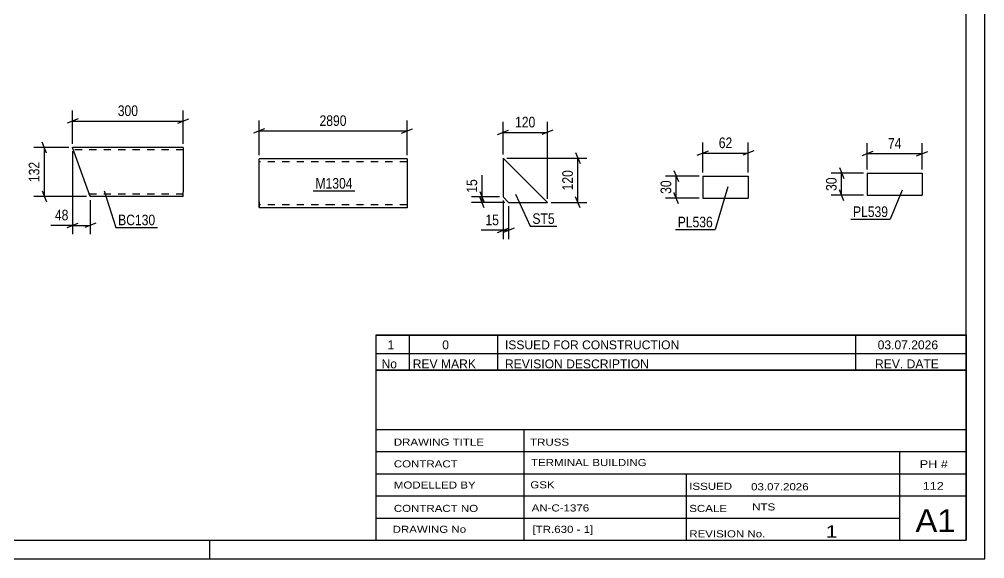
# Model space of a CAD drawing. Header units: millimetres. Extents: x 0 to 420, y 0 to 297.
# Drawn here: x 158.4 to 420, y 0 to 146 of the extents above; entities that cross this region are included whole.
import ezdxf

# ---------------------------------------------------------------- set-up
doc = ezdxf.new("R2010")
doc.units = ezdxf.units.MM
doc.linetypes.add('DXK_LINE_DOT2', pattern=[3.9198, 1.9599, -1.9599])
doc.styles.add('Arial Narrow', font='ARIALN.TTF', dxfattribs={"height": 0.2})

# ---------------------------------------------------------------- blocks, each defined once
blk = doc.blocks.new('Unknown-761544189-1163')
at = {"color": 5, "linetype": 'Continuous'}
for p, q in [((420, 0), (420, 297)), ((415, 5), (415, 292)), ((5, 5), (415, 5)), ((210, 0), (210, 5)), ((0, 0), (420, 0))]:
    blk.add_line(p, q, dxfattribs=at)
blk = doc.blocks.new('Unknown-761544189-11255')
at = {"color": 7, "linetype": 'Continuous'}
for p, q in [((255, 51.05), (255, 5)), ((255, 51.05), (415, 51.05)), ((415, 51), (415, 5)), ((255, 35), (415, 35)), ((295.14, 35), (295.14, 5)), ((255, 29), (415, 29)), ((397, 5.05), (397, 29.05)), ((255, 23), (415, 23)), ((339.14, 23), (339.14, 5)), ((255, 17), (415, 17)), ((255, 11), (397, 11)), ((255, 5), (415, 5))]:
    blk.add_line(p, q, dxfattribs=at)
at = {"color": 7, "style": 'Arial Narrow'}
for s, height, width, p in [('DRAWING TITLE', 1.9089, 1.425378, (259.88, 30.61)), ('TRUSS', 1.909, 1.425378, (296.81, 30.59)), ('CONTRACT', 1.909, 1.425378, (259.88, 24.71)), ('TERMINAL BUILDING', 1.9089, 1.425378, (297.06, 25.07)), ('GSK', 1.909, 1.425378, (296.88, 19.04)), ('MODELLED BY', 1.9089, 1.425378, (259.88, 18.98)), ('ISSUED', 1.909, 1.425378, (339.94, 18.64)), ('03.07.2026', 1.909, 1.425378, (356.69, 18.52)), ('CONTRACT NO', 1.9089, 1.425378, (259.88, 12.66)), ('AN-C-1376', 1.909, 1.425378, (297.23, 12.78)), ('SCALE', 1.909, 1.425378, (339.94, 12.65)), ('A1', 6.204, 1.25, (401.24, 7.2)), ('DRAWING No', 1.909, 1.425378, (259.56, 7)), ('[TR.630 - 1]', 1.9089, 1.425378, (297.46, 6.99)), ('1', 3.34, 1.5, (376.91, 5.68)), ('REVISION No.', 1.9089, 1.425378, (339.94, 5.77))]:
    blk.add_text(s, height=height, dxfattribs=dict(at, width=width)).set_placement(p)
at = {"color": 7, "linetype": 'Continuous', "style": 'Arial Narrow'}
for s, height, width, p in [('PH #', 2.1, 1.42538, (402.4, 24.55)), ('112', 2.1, 1.42538, (403.19, 18.65)), ('NTS', 1.909, 1.425378, (357, 13.05))]:
    blk.add_text(s, height=height, dxfattribs=dict(at, width=width)).set_placement(p)
blk = doc.blocks.new('Unknown-761544189-11256')
at = {"color": 7, "linetype": 'Continuous'}
for p, q in [((255, 60.55), (415, 60.55)), ((415, 60.55), (255, 60.55)), ((255, 60.55), (255, 55.55)), ((264, 60.55), (264, 55.55)), ((288, 60.55), (288, 55.55)), ((385, 60.55), (385, 55.55)), ((415, 60.55), (415, 55.55)), ((255, 55.55), (415, 55.55)), ((255, 55.55), (255, 51.05)), ((255, 55.55), (415, 55.55)), ((264, 55.55), (264, 51.05)), ((288, 55.55), (288, 51.05)), ((385, 55.55), (385, 51.05)), ((415, 55.55), (415, 51.05)), ((415, 51.05), (255, 51.05))]:
    blk.add_line(p, q, dxfattribs=at)
at = {"color": 7, "linetype": 'Continuous', "style": 'Arial Narrow'}
for s, height, width, p in [('1', 2.39, 1.196471, (258.16, 56.7)), ('0', 2.39, 1.196471, (273, 56.7)), ('ISSUED FOR CONSTRUCTION', 2.3861, 1.196471, (290, 56.7)), ('03.07.2026', 2.386, 1.196471, (391, 56.7)), ('No', 2.386, 1.2, (256.54, 51.55)), ('REV MARK', 2.386, 1.2, (265, 51.55)), ('REVISION DESCRIPTION', 2.3861, 1.2, (290, 51.55)), ('REV. DATE', 2.386, 1.2, (390.28, 51.55))]:
    blk.add_text(s, height=height, dxfattribs=dict(at, width=width)).set_placement(p)
blk = doc.blocks.new('Part-761544189-10982 - 10977')
at = {"color": 2, "linetype": 'Continuous'}
for p, q in [((202.82, 111.3), (172.82, 111.3)), ((177.63, 98.1), (172.82, 111.3)), ((202.82, 111.3), (202.82, 111.21)), ((202.82, 111.21), (202.82, 110.1)), ((202.82, 110.1), (202.82, 99.3)), ((202.82, 98.1), (177.63, 98.1)), ((202.82, 98.1), (202.82, 99.3))]:
    blk.add_line(p, q, dxfattribs=at)
at = {"color": 7, "linetype": 'DXK_LINE_DOT2'}
for p, q in [((202.82, 110.7), (173.04, 110.7)), ((202.82, 110.95), (202.82, 110.1)), ((202.82, 98.7), (177.41, 98.7)), ((177.5, 98.45), (177.63, 98.1)), ((202.82, 98.19), (202.82, 98.45)), ((202.82, 98.1), (202.82, 98.19))]:
    blk.add_line(p, q, dxfattribs=at)
blk = doc.blocks.new('Part-761544189-8666 - 8665')
at = {"color": 2, "linetype": 'Continuous'}
for p, q in [((243.35, 108.23), (223.35, 108.23)), ((223.35, 96.63), (223.35, 108.23)), ((263.45, 108.23), (243.45, 108.23)), ((263.45, 108.23), (263.45, 95.03)), ((223.35, 96.63), (223.35, 95.03)), ((243.35, 95.03), (223.35, 95.03)), ((263.45, 95.03), (243.45, 95.03))]:
    blk.add_line(p, q, dxfattribs=at)
at = {"color": 7, "linetype": 'DXK_LINE_DOT2'}
for p, q in [((243.35, 107.43), (223.35, 107.43)), ((263.45, 107.43), (243.45, 107.43)), ((223.35, 95.15), (223.35, 96.63)), ((223.35, 95.83), (223.35, 95.89)), ((243.35, 95.83), (223.35, 95.83)), ((263.45, 95.83), (243.45, 95.83)), ((263.45, 95.83), (263.45, 95.89))]:
    blk.add_line(p, q, dxfattribs=at)
blk = doc.blocks.new('Part-761544189-8771 - 8770')
at = {"color": 2, "linetype": 'Continuous'}
for p, q in [((289.48, 108.45), (289.48, 97.95)), ((289.48, 108.45), (301.48, 96.45)), ((289.48, 97.95), (290.98, 96.45)), ((290.98, 96.45), (301.48, 96.45))]:
    blk.add_line(p, q, dxfattribs=at)
blk = doc.blocks.new('Part-761544189-8809 - 8808')
at = {"color": 2, "linetype": 'Continuous'}
for p, q in [((343.62, 103.6), (343.62, 97.6)), ((343.62, 103.6), (355.93, 103.6)), ((355.93, 103.6), (355.93, 97.6)), ((343.62, 97.6), (355.93, 97.6))]:
    blk.add_line(p, q, dxfattribs=at)
blk = doc.blocks.new('Part-761544189-8817 - 8816')
at = {"color": 2, "linetype": 'Continuous'}
for p, q in [((388.17, 104.39), (388.17, 98.39)), ((388.17, 104.39), (403.05, 104.39)), ((403.05, 104.39), (403.05, 98.39)), ((388.17, 98.39), (403.05, 98.39))]:
    blk.add_line(p, q, dxfattribs=at)
blk = doc.blocks.new('StraightDimension-761544189-11177 - 10977')
at = {"color": 7, "linetype": 'Continuous'}
for p, q in [((165.77, 109.8), (164.57, 112.8)), ((171.82, 111.3), (162.32, 111.3)), ((165.17, 98.1), (165.17, 111.3)), ((164.57, 99.6), (165.77, 96.6)), ((176.63, 98.1), (162.32, 98.1))]:
    blk.add_line(p, q, dxfattribs=at)
at = {"color": 0}
blk.add_wipeout([(164.42, 108.05), (160.22, 108.05), (160.22, 101.36), (164.42, 101.36)], dxfattribs=at)
at = {"color": 3, "style": 'Arial Narrow'}
blk.add_text('132', height=2.863, rotation=90.0002, dxfattribs=at).set_placement((163.82, 101.96))
blk = doc.blocks.new('StraightDimension-761544189-11148 - 10977')
at = {"color": 7, "linetype": 'Continuous'}
for p, q in [((172.82, 112.3), (172.82, 121.35)), ((202.82, 112.3), (202.82, 121.35)), ((174.32, 119.1), (171.32, 117.9)), ((172.82, 118.5), (202.82, 118.5)), ((201.32, 117.9), (204.32, 119.1))]:
    blk.add_line(p, q, dxfattribs=at)
at = {"color": 0}
blk.add_wipeout([(191.17, 119.25), (191.17, 123.45), (184.48, 123.45), (184.48, 119.25)], dxfattribs=at)
at = {"color": 3, "style": 'Arial Narrow'}
blk.add_text('300', height=2.863, dxfattribs=at).set_placement((185.08, 119.85))
blk = doc.blocks.new('StraightDimension-761544189-11159 - 10977')
at = {"color": 7, "linetype": 'Continuous'}
for p, q in [((172.82, 110.3), (172.82, 87.85)), ((177.63, 97.1), (177.63, 87.85)), ((171.32, 89.65), (174.32, 90.85)), ((172.82, 90.25), (177.63, 90.25)), ((179.13, 90.85), (176.13, 89.65))]:
    blk.add_line(p, q, dxfattribs=at)
at = {"color": 0}
blk.add_wipeout([(172.3, 91), (172.3, 95.2), (167.44, 95.2), (167.44, 91)], dxfattribs=at)
at = {"color": 7, "linetype": 'Continuous'}
blk.add_line((172.82, 90.25), (166.92, 90.25), dxfattribs=at)
blk.add_line((172.82, 90.25), (166.92, 90.25), dxfattribs=at)
at = {"color": 3, "style": 'Arial Narrow'}
blk.add_text('48', height=2.863, dxfattribs=at).set_placement((168.04, 91.6))
blk = doc.blocks.new('StraightDimension-761544189-8914 - 8665')
at = {"color": 7, "linetype": 'Continuous'}
for p, q in [((223.35, 109.23), (223.35, 118.67)), ((263.45, 109.23), (263.45, 118.67)), ((224.85, 116.42), (221.85, 115.22)), ((223.35, 115.82), (263.45, 115.82)), ((261.95, 115.22), (264.95, 116.42))]:
    blk.add_line(p, q, dxfattribs=at)
at = {"color": 0}
blk.add_wipeout([(247.66, 116.57), (247.66, 120.77), (239.15, 120.77), (239.15, 116.57)], dxfattribs=at)
at = {"color": 3, "style": 'Arial Narrow'}
blk.add_text('2890', height=2.863, dxfattribs=at).set_placement((239.75, 117.17))
blk = doc.blocks.new('StraightDimension-761544189-9140 - 8770')
at = {"color": 7, "linetype": 'Continuous'}
for p, q in [((309.14, 109.95), (310.34, 106.95)), ((290.48, 108.45), (312.14, 108.45)), ((309.74, 96.45), (309.74, 108.45)), ((310.34, 94.95), (309.14, 97.95)), ((302.48, 96.45), (312.14, 96.45))]:
    blk.add_line(p, q, dxfattribs=at)
at = {"color": 0}
blk.add_wipeout([(308.99, 105.8), (304.79, 105.8), (304.79, 99.11), (308.99, 99.11)], dxfattribs=at)
at = {"color": 3, "style": 'Arial Narrow'}
blk.add_text('120', height=2.863, rotation=90.0002, dxfattribs=at).set_placement((308.39, 99.71))
blk = doc.blocks.new('StraightDimension-761544189-9132 - 8770')
at = {"color": 7, "linetype": 'Continuous'}
for p, q in [((289.48, 109.45), (289.48, 118.27)), ((301.48, 97.45), (301.48, 118.27)), ((287.98, 114.82), (290.98, 116.02)), ((289.48, 115.42), (301.48, 115.42)), ((302.98, 116.02), (299.98, 114.82))]:
    blk.add_line(p, q, dxfattribs=at)
at = {"color": 0}
blk.add_wipeout([(298.82, 116.17), (298.82, 120.37), (292.14, 120.37), (292.14, 116.17)], dxfattribs=at)
at = {"color": 3, "style": 'Arial Narrow'}
blk.add_text('120', height=2.863, dxfattribs=at).set_placement((292.74, 116.77))
blk = doc.blocks.new('StraightDimension-761544189-9136 - 8770')
at = {"color": 7, "linetype": 'Continuous'}
for p, q in [((283.2, 99.45), (284.4, 96.45)), ((288.48, 97.95), (280.95, 97.95)), ((284.4, 94.95), (283.2, 97.95)), ((283.8, 96.45), (283.8, 97.95)), ((289.98, 96.45), (280.95, 96.45))]:
    blk.add_line(p, q, dxfattribs=at)
at = {"color": 0}
blk.add_wipeout([(283.05, 103.33), (278.85, 103.33), (278.85, 98.48), (283.05, 98.48)], dxfattribs=at)
at = {"color": 7, "linetype": 'Continuous'}
blk.add_line((283.8, 97.95), (283.8, 103.86), dxfattribs=at)
blk.add_line((283.8, 97.95), (283.8, 103.86), dxfattribs=at)
at = {"color": 3, "style": 'Arial Narrow'}
blk.add_text('15', height=2.863, rotation=90.0002, dxfattribs=at).set_placement((282.45, 99.08))
blk = doc.blocks.new('StraightDimension-761544189-9128 - 8770')
at = {"color": 7, "linetype": 'Continuous'}
for p, q in [((289.48, 96.95), (289.48, 86.53)), ((290.98, 95.45), (290.98, 86.53)), ((287.98, 88.33), (290.98, 89.53)), ((292.48, 89.53), (289.48, 88.33)), ((289.48, 88.93), (290.98, 88.93))]:
    blk.add_line(p, q, dxfattribs=at)
at = {"color": 0}
blk.add_wipeout([(288.95, 89.68), (288.95, 93.88), (284.1, 93.88), (284.1, 89.68)], dxfattribs=at)
at = {"color": 7, "linetype": 'Continuous'}
blk.add_line((289.48, 88.93), (283.57, 88.93), dxfattribs=at)
blk.add_line((289.48, 88.93), (283.57, 88.93), dxfattribs=at)
at = {"color": 3, "style": 'Arial Narrow'}
blk.add_text('15', height=2.863, dxfattribs=at).set_placement((284.7, 90.28))
blk = doc.blocks.new('StraightDimension-761544189-9144 - 8808')
at = {"color": 7, "linetype": 'Continuous'}
for p, q in [((335.79, 105.1), (336.99, 102.1)), ((342.62, 103.6), (333.54, 103.6)), ((336.39, 97.6), (336.39, 103.6)), ((342.62, 97.6), (333.54, 97.6)), ((336.99, 96.1), (335.79, 99.1))]:
    blk.add_line(p, q, dxfattribs=at)
at = {"color": 0}
blk.add_wipeout([(335.64, 103.03), (331.44, 103.03), (331.44, 98.18), (335.64, 98.18)], dxfattribs=at)
at = {"color": 3, "style": 'Arial Narrow'}
blk.add_text('30', height=2.863, rotation=90.0002, dxfattribs=at).set_placement((335.04, 98.78))
blk = doc.blocks.new('StraightDimension-761544189-9148 - 8808')
at = {"color": 7, "linetype": 'Continuous'}
for p, q in [((343.62, 104.6), (343.62, 112.67)), ((355.93, 104.6), (355.93, 112.67)), ((342.12, 109.22), (345.12, 110.42)), ((357.43, 110.42), (354.43, 109.22)), ((343.62, 109.82), (355.93, 109.82))]:
    blk.add_line(p, q, dxfattribs=at)
at = {"color": 0}
blk.add_wipeout([(352.2, 110.57), (352.2, 114.77), (347.34, 114.77), (347.34, 110.57)], dxfattribs=at)
at = {"color": 3, "style": 'Arial Narrow'}
blk.add_text('62', height=2.863, dxfattribs=at).set_placement((347.94, 111.17))
blk = doc.blocks.new('StraightDimension-761544189-9152 - 8816')
at = {"color": 7, "linetype": 'Continuous'}
for p, q in [((380.61, 105.89), (381.81, 102.89)), ((387.17, 104.39), (378.36, 104.39)), ((381.21, 98.39), (381.21, 104.39)), ((381.81, 96.89), (380.61, 99.89)), ((387.17, 98.39), (378.36, 98.39))]:
    blk.add_line(p, q, dxfattribs=at)
at = {"color": 0}
blk.add_wipeout([(380.46, 103.82), (376.26, 103.82), (376.26, 98.96), (380.46, 98.96)], dxfattribs=at)
at = {"color": 3, "style": 'Arial Narrow'}
blk.add_text('30', height=2.863, rotation=90.0002, dxfattribs=at).set_placement((379.86, 99.56))
blk = doc.blocks.new('StraightDimension-761544189-9156 - 8816')
at = {"color": 7, "linetype": 'Continuous'}
for p, q in [((388.17, 105.39), (388.17, 112.51)), ((403.05, 105.39), (403.05, 112.51)), ((389.67, 110.26), (386.67, 109.06)), ((401.55, 109.06), (404.55, 110.26)), ((388.17, 109.66), (403.05, 109.66))]:
    blk.add_line(p, q, dxfattribs=at)
at = {"color": 0}
blk.add_wipeout([(398.04, 110.41), (398.04, 114.61), (393.18, 114.61), (393.18, 110.41)], dxfattribs=at)
at = {"color": 3, "style": 'Arial Narrow'}
blk.add_text('74', height=2.863, dxfattribs=at).set_placement((393.78, 111.01))
blk = doc.blocks.new('Mark-761544189-11201 - 10977')
at = {"color": 0}
blk.add_wipeout([(195.22, 90.28), (195.22, 93.28), (185.17, 93.28), (185.17, 90.28)], dxfattribs=at)
blk.add_wipeout([(195.22, 90.28), (195.22, 93.28), (185.17, 93.28), (185.17, 90.28)], dxfattribs=at)
at = {"color": 30, "linetype": 'Continuous'}
for p, q in [((181.41, 99.6), (184.57, 89.68)), ((184.57, 89.68), (195.82, 89.68))]:
    blk.add_line(p, q, dxfattribs=at)
at = {"color": 3, "style": 'Arial Narrow'}
blk.add_text('BC130', height=2.863, dxfattribs=at).set_placement((185.17, 90.28))
blk = doc.blocks.new('Mark-761544189-9169 - 8665')
at = {"color": 0}
blk.add_wipeout([(248.71, 100.19), (248.71, 103.19), (238.65, 103.19), (238.65, 100.19)], dxfattribs=at)
blk.add_wipeout([(248.71, 100.19), (248.71, 103.19), (238.65, 103.19), (238.65, 100.19)], dxfattribs=at)
at = {"color": 30, "linetype": 'Continuous'}
blk.add_line((238.05, 99.59), (249.31, 99.59), dxfattribs=at)
at = {"color": 3, "style": 'Arial Narrow'}
blk.add_text('M1304', height=2.863, dxfattribs=at).set_placement((238.65, 100.19))
blk = doc.blocks.new('Mark-761544189-9202 - 8770')
at = {"color": 0}
blk.add_wipeout([(303.47, 90.64), (303.47, 93.64), (297.44, 93.64), (297.44, 90.64)], dxfattribs=at)
blk.add_wipeout([(303.47, 90.64), (303.47, 93.64), (297.44, 93.64), (297.44, 90.64)], dxfattribs=at)
at = {"color": 30, "linetype": 'Continuous'}
for p, q in [((292.86, 98.68), (296.84, 90.04)), ((296.84, 90.04), (304.07, 90.04))]:
    blk.add_line(p, q, dxfattribs=at)
at = {"color": 3, "style": 'Arial Narrow'}
blk.add_text('ST5', height=2.863, dxfattribs=at).set_placement((297.44, 90.64))
blk = doc.blocks.new('Mark-761544189-9205 - 8808')
at = {"color": 0}
blk.add_wipeout([(346.32, 89.71), (346.32, 92.71), (336.82, 92.71), (336.82, 89.71)], dxfattribs=at)
blk.add_wipeout([(346.32, 89.71), (346.32, 92.71), (336.82, 92.71), (336.82, 89.71)], dxfattribs=at)
at = {"color": 30, "linetype": 'Continuous'}
for p in [(350.39, 100.66), (336.22, 89.11)]:
    blk.add_line(p, (346.92, 89.11), dxfattribs=at)
at = {"color": 3, "style": 'Arial Narrow'}
blk.add_text('PL536', height=2.863, dxfattribs=at).set_placement((336.82, 89.71))
blk = doc.blocks.new('Mark-761544189-9208 - 8816')
at = {"color": 0}
blk.add_wipeout([(393.81, 92.51), (393.81, 95.51), (384.31, 95.51), (384.31, 92.51)], dxfattribs=at)
blk.add_wipeout([(393.81, 92.51), (393.81, 95.51), (384.31, 95.51), (384.31, 92.51)], dxfattribs=at)
at = {"color": 30, "linetype": 'Continuous'}
for p in [(397.65, 99.75), (383.71, 91.91)]:
    blk.add_line(p, (394.41, 91.91), dxfattribs=at)
at = {"color": 3, "style": 'Arial Narrow'}
blk.add_text('PL539', height=2.863, dxfattribs=at).set_placement((384.31, 92.51))

msp = doc.modelspace()

# ---------------------------------------------------------------- block references
for name in ['Unknown-761544189-1163', 'Part-761544189-10982 - 10977', 'Part-761544189-8666 - 8665', 'Part-761544189-8771 - 8770', 'Part-761544189-8809 - 8808', 'Part-761544189-8817 - 8816', 'Unknown-761544189-11256', 'Unknown-761544189-11255']:
    msp.add_blockref(name, (0, 0))

# ---------------------------------------------------------------- next in the draw order: block references
for name in ['StraightDimension-761544189-8914 - 8665', 'StraightDimension-761544189-11177 - 10977', 'StraightDimension-761544189-9140 - 8770', 'StraightDimension-761544189-9144 - 8808', 'StraightDimension-761544189-9152 - 8816', 'Mark-761544189-9169 - 8665', 'Mark-761544189-11201 - 10977']:
    msp.add_blockref(name, (0, 0))

# ---------------------------------------------------------------- next in the draw order: block references
for name in ['StraightDimension-761544189-11148 - 10977', 'StraightDimension-761544189-9132 - 8770', 'StraightDimension-761544189-9148 - 8808', 'StraightDimension-761544189-9156 - 8816', 'StraightDimension-761544189-11159 - 10977', 'Mark-761544189-9205 - 8808', 'Mark-761544189-9208 - 8816']:
    msp.add_blockref(name, (0, 0))

# ---------------------------------------------------------------- next in the draw order: block references
msp.add_blockref('StraightDimension-761544189-9136 - 8770', (0, 0))

# ---------------------------------------------------------------- next in the draw order: block references
msp.add_blockref('StraightDimension-761544189-9128 - 8770', (0, 0))

# ---------------------------------------------------------------- next in the draw order: block references
msp.add_blockref('Mark-761544189-9202 - 8770', (0, 0))

doc.saveas('drawing.dxf')
